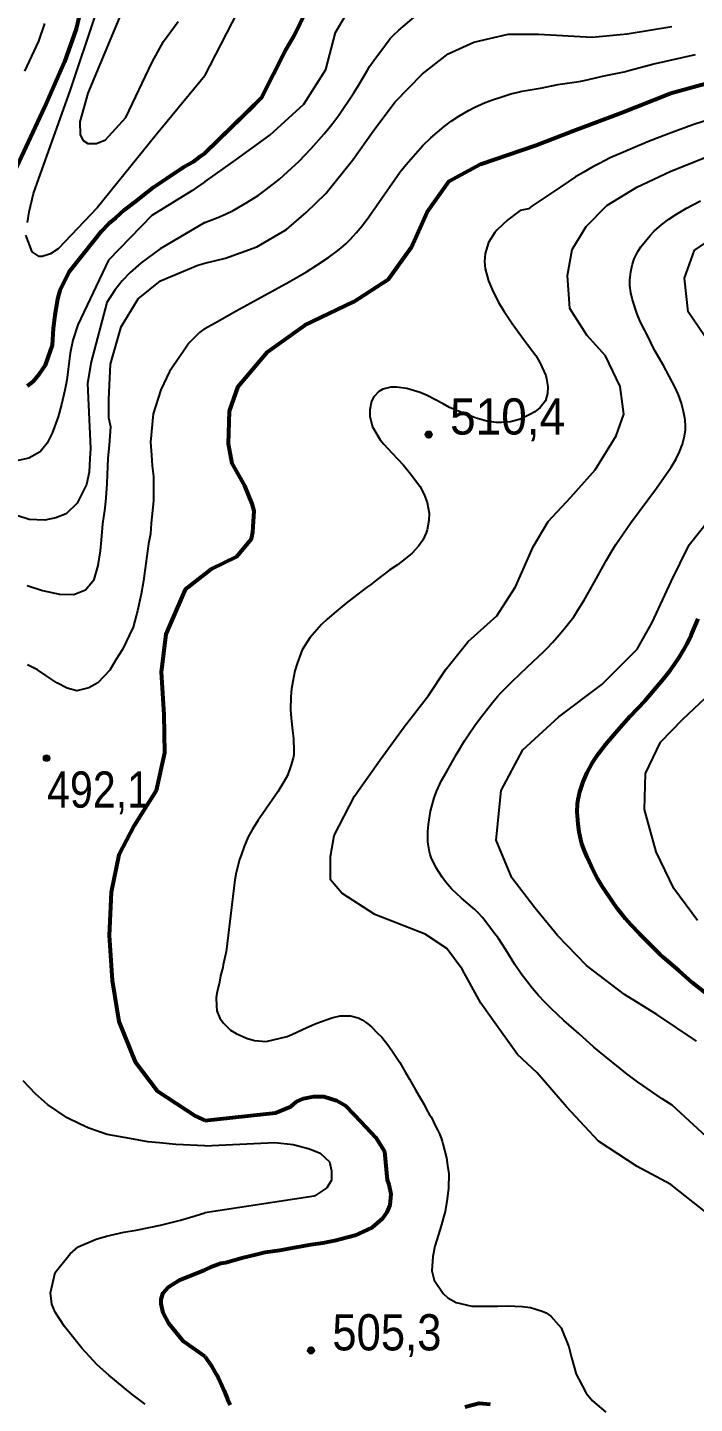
# Model space of a CAD drawing. Header units: metres. Extents: x 552626 to 559174, y 1843804 to 1852371.
# Drawn here: x 553917 to 554230, y 1849459 to 1850104 of the extents above; entities that cross this region are included whole.
import ezdxf

# ---------------------------------------------------------------- set-up
doc = ezdxf.new("R2010")
doc.units = ezdxf.units.M
doc.header["$LTSCALE"] = 6.8
for name, color, linetype, lineweight in [('1', 7, 'Continuous', 25), ('2', 7, 'Continuous', 53), ('5', 7, 'Continuous', 25)]:
    doc.layers.add(name, color=color, linetype=linetype, lineweight=lineweight)

msp = doc.modelspace()

# ---------------------------------------------------------------- hatches: boundary and pattern name
at = {"layer": '5'}
for points in [[(554106.53, 1849913.45, 1), (554103.53, 1849913.45, 1)], [(553927.21, 1849761.59, 1), (553924.21, 1849761.59, 1)], [(554051.31, 1849483.59, 1), (554048.31, 1849483.59, 1)]]:
    msp.add_hatch(color=256, dxfattribs=at).paths.add_polyline_path(points)

# ---------------------------------------------------------------- linework, layer by layer
at = {"layer": '1'}
for points in [[(553962.83, 1850116.34), (553945.12, 1850073.67), (553941.31, 1850060.18), (553941.5, 1850054.09), (553942.83, 1850051.42), (553945.12, 1850050.09), (553949.11, 1850050.09), (553953.3, 1850051.8), (553962.97, 1850062.27), (553975.33, 1850088.24), (553980.54, 1850097.99), (553987.51, 1850107.27)], [(554000, 1850032.13), (554014.6, 1850042.45), (554030.47, 1850053.99), (554046.48, 1850068.5), (554056.73, 1850084.75), (554061.3, 1850102.15), (554071.6, 1850119.9)], [(554000, 1850081.81), (554017.95, 1850116.7)], [(553916.75, 1850012.95), (553917.6, 1850017.94), (553919.63, 1850026.54), (553936.92, 1850075.24), (553948.67, 1850110.32)], [(554000, 1850012.98), (554006.05, 1850015.27), (554009.72, 1850016.86), (554013.29, 1850018.65), (554019.7, 1850022.39), (554024.97, 1850025.72), (554028.77, 1850028.45), (554034.96, 1850033.4), (554038.78, 1850036.69), (554044.22, 1850041.82), (554049.82, 1850047.65), (554055.97, 1850054.57), (554059.51, 1850058.92), (554062.86, 1850063.41), (554069.84, 1850073.84), (554072.2, 1850077.58), (554076.24, 1850084.55), (554077.29, 1850086.18), (554079.28, 1850089.02), (554084.69, 1850096.38), (554086.99, 1850099.27), (554088.35, 1850100.76), (554090.99, 1850103.28), (554098.18, 1850109.38)], [(553915.48, 1850084.01), (553922.06, 1850098.09), (553924.93, 1850106.32)], [(554000, 1849993.83), (554009.62, 1849996.28), (554024.45, 1850001.6), (554038.27, 1850009.7), (554047.49, 1850017.71), (554056.69, 1850026.66), (554069.41, 1850042.34), (554078.99, 1850055.82), (554089.19, 1850069.5), (554102.17, 1850082.81), (554114.15, 1850092.16), (554126.18, 1850097.62), (554142.26, 1850101.33), (554156.53, 1850101.4), (554181.69, 1850099.94), (554198.09, 1850101.54), (554219.15, 1850105.04)], [(554000, 1849963.25), (554005.93, 1849966.47), (554014.94, 1849971.62), (554039.58, 1849985.14), (554047.69, 1849989.9), (554052.56, 1849992.9), (554057.99, 1849996.57), (554062.22, 1849999.68), (554064.84, 1850001.8), (554066.17, 1850002.99), (554068.34, 1850005.19), (554070.99, 1850008.16), (554073.73, 1850011.43), (554076.98, 1850015.64), (554089.08, 1850033.22), (554091.65, 1850036.78), (554094.4, 1850040.18), (554096.61, 1850042.76), (554100.06, 1850046.69), (554102.32, 1850049.13), (554106.02, 1850052.66), (554109.14, 1850055.4), (554112.27, 1850058.07), (554115.54, 1850060.61), (554119.13, 1850062.96), (554123.7, 1850065.59), (554126.67, 1850067.15), (554129.74, 1850068.59), (554131.53, 1850069.34), (554134.9, 1850070.59), (554139.29, 1850072.02), (554143.58, 1850073.3), (554146.98, 1850074.17), (554148.92, 1850074.59), (554158.27, 1850076.26), (554165.69, 1850077.75), (554175.68, 1850079.2), (554177.92, 1850079.63), (554187.31, 1850081.86), (554196.67, 1850083.76), (554199, 1850084.32), (554210.01, 1850087.31), (554230.23, 1850091.78)], [(554000, 1850081.81), (553977.13, 1850054.15), (553949.38, 1850019.85), (553931.1, 1850000.58), (553927.51, 1849998.29), (553923.6, 1849996.99), (553922.29, 1849996.99), (553919.03, 1849999.27), (553916, 1850007.03)], [(554234.33, 1850060.62), (554229.04, 1850058.84), (554217.62, 1850054.64), (554208.15, 1850051.01), (554190.22, 1850043.26), (554185.13, 1850040.74), (554182.11, 1850039.1), (554177.58, 1850036.51), (554173.97, 1850034.34), (554167, 1850029.8), (554153.42, 1850020.67), (554151.84, 1850019.46), (554147.93, 1850018.58), (554145.37, 1850016.71), (554143.47, 1850015.2)], [(554235.9, 1849547.82), (554218.58, 1849561.45), (554202.92, 1849569.94), (554184.73, 1849581.81), (554169.61, 1849597.92), (554155.97, 1849613.85), (554146.62, 1849622.45), (554135.23, 1849638.38), (554129.43, 1849646.6), (554120.74, 1849662.54), (554113.5, 1849672.2), (554103.37, 1849678.96), (554079.72, 1849688.2), (554064.34, 1849698.15), (554058.92, 1849704.48), (554058.92, 1849715.34), (554060.73, 1849725.3), (554070.26, 1849743.68), (554082.3, 1849760.82), (554093.45, 1849776.27), (554104.9, 1849791.03), (554112.89, 1849803.09), (554123.61, 1849816.36), (554137.07, 1849828.44), (554145.8, 1849842), (554154.02, 1849860.71), (554161.13, 1849872.63), (554171.72, 1849884), (554183.13, 1849896.88), (554193.06, 1849912.92), (554196.62, 1849922.98), (554194.84, 1849936.07), (554187.96, 1849950.38), (554179.16, 1849960.15), (554171.29, 1849972.64), (554170.13, 1849988.15), (554172.39, 1850000.24), (554178.86, 1850011.06), (554188.6, 1850020.89), (554202.71, 1850029.54), (554218.6, 1850037.15), (554237.96, 1850044.69)], [(554000, 1850032.13), (553993.87, 1850027.79), (553975.09, 1850016.26), (553954.78, 1849995.27), (553940.34, 1849964.95), (553938, 1849957.74), (553936.8, 1849951.6), (553935.92, 1849944.08), (553935.24, 1849938.95), (553934.35, 1849934.27), (553932.73, 1849927.62), (553931.19, 1849921.76), (553928.26, 1849914.16), (553925.95, 1849909.48), (553922.63, 1849905.32), (553917.44, 1849902.36), (553910.96, 1849900.99)], [(554221.29, 1850016.89), (554225.98, 1850019.71), (554232.61, 1850023.21)], [(554000, 1850012.98), (553978.96, 1850000.65), (553970.04, 1849994.05), (553964.96, 1849989.58), (553961.19, 1849985.54), (553957.73, 1849981.17), (553953.99, 1849975.38), (553946.69, 1849947.56), (553944.96, 1849937.44), (553946.29, 1849906.89), (553946.03, 1849902.28), (553945.66, 1849895.77), (553944.42, 1849889.95), (553940.04, 1849881.24), (553934.93, 1849876.24), (553930.08, 1849874.43), (553924.85, 1849873.2), (553917.54, 1849873.64), (553906.41, 1849877.11)], [(554143.47, 1850015.2), (554142.1, 1850014.16), (554137.19, 1850009.55), (554136.04, 1850008.33), (554133.12, 1850003.55), (554131.52, 1849998.42), (554131.25, 1849994.73), (554131.45, 1849991.19), (554133.07, 1849985.64), (554134.82, 1849981.58), (554137.78, 1849975.49), (554140.44, 1849971.24), (554144.14, 1849965.63), (554150, 1849957.59), (554151.39, 1849955.77), (554155.24, 1849950.57), (554157.1, 1849947.32), (554159.97, 1849941.12), (554160.24, 1849939.66), (554160.96, 1849935.89), (554160.73, 1849932.7), (554159.83, 1849929.33), (554157.32, 1849926.18), (554154.78, 1849924.11), (554152.55, 1849922.87), (554148.8, 1849921.06), (554147.47, 1849920.51), (554143.35, 1849919.35), (554139.23, 1849919.08), (554136.45, 1849919.16), (554134.65, 1849919.36), (554132.33, 1849919.78), (554126.81, 1849921.34), (554122.25, 1849923.19), (554119.36, 1849924.25), (554114.8, 1849926.11), (554111.82, 1849927.94), (554107.93, 1849929.98), (554104.37, 1849931.75), (554101.04, 1849933.15), (554096.33, 1849934.6), (554094.79, 1849935.11), (554089.88, 1849935.64), (554087.21, 1849935.64), (554083.54, 1849934.83), (554081.7, 1849933.63), (554079.32, 1849931.08), (554078.26, 1849929.09), (554077.34, 1849925.02), (554077.39, 1849921.96), (554078.63, 1849917.06), (554082.19, 1849911.04), (554083.9, 1849908.96), (554087.84, 1849904.75), (554093.24, 1849899.04), (554096.46, 1849895.05), (554100.88, 1849889.22), (554102.91, 1849885.3), (554104.32, 1849881.5), (554105.18, 1849876.55), (554105.08, 1849873.08), (554104.29, 1849868.74), (554103.86, 1849867.3), (554102.26, 1849863.96), (554100.31, 1849861.07), (554097.21, 1849857.85), (554094.79, 1849855.69), (554090.32, 1849852.32), (554086.73, 1849850.03), (554080.92, 1849845.42), (554077.65, 1849842.87), (554075.81, 1849841.67), (554069.8, 1849837.04), (554066.25, 1849834.36), (554061.55, 1849830.46), (554057.41, 1849826.83), (554054.72, 1849824.35), (554051.39, 1849820.61), (554049.31, 1849818), (554045.7, 1849812.35), (554045.1, 1849810.7), (554043.26, 1849805.94), (554042.16, 1849802.55), (554041.24, 1849797.6), (554040.64, 1849794.17), (554040.37, 1849790.48), (554040.16, 1849784.42), (554040.52, 1849780.41), (554041.18, 1849774.55), (554041.6, 1849770.84), (554041.81, 1849764.63), (554041.68, 1849763.13), (554041.47, 1849761.53), (554040.39, 1849757.94), (554038.73, 1849753.4), (554037.09, 1849750.45), (554034.26, 1849745.78), (554031.36, 1849741.69), (554030.25, 1849740.08), (554027.2, 1849735.58), (554025.08, 1849732.47)], [(554203.08, 1849609.67), (554199.87, 1849611.96), (554198.12, 1849613.28), (554184.19, 1849624.53), (554182.57, 1849625.91), (554175.43, 1849632.4), (554168.4, 1849638.51), (554162.68, 1849643.93), (554159.53, 1849647.03), (554156.5, 1849650.19), (554153.7, 1849653.47), (554151.05, 1849656.85), (554148.45, 1849660.34), (554145.49, 1849664.64), (554141.15, 1849671.63), (554137.7, 1849676.87), (554135.02, 1849680.59), (554130.35, 1849686.68), (554128.14, 1849689.18), (554126.69, 1849690.59), (554120.42, 1849695.83), (554115.75, 1849700.19), (554112.89, 1849703.47), (554111.33, 1849705.63), (554108.53, 1849710.14), (554106.24, 1849715), (554105.77, 1849716.32), (554105.38, 1849717.64), (554104.58, 1849722.34), (554104.6, 1849727.37), (554104.89, 1849730.48), (554105.94, 1849736.68), (554107.56, 1849742.88), (554108.66, 1849745.99), (554111, 1849751.02), (554113.62, 1849755.69), (554117.88, 1849763.05), (554121.87, 1849769.65), (554124.04, 1849773.05), (554126.64, 1849776.88), (554129.32, 1849780.57), (554132.7, 1849784.95), (554134.95, 1849787.74), (554137.33, 1849790.51), (554138.74, 1849792.04), (554144.24, 1849797.49), (554151.32, 1849804.36), (554158.99, 1849811.57), (554160.54, 1849813.12), (554163.11, 1849815.88), (554166.26, 1849819.46), (554169.45, 1849823.23), (554171.85, 1849826.27), (554173.06, 1849827.96), (554175.04, 1849830.99), (554177.9, 1849835.78), (554182.02, 1849842.96), (554188.41, 1849854.53), (554191.07, 1849859.02), (554192.89, 1849861.8), (554199.72, 1849871.79), (554211.87, 1849888.27), (554218.86, 1849898.2), (554221.05, 1849901.77), (554222.78, 1849905.32), (554224.09, 1849908.94), (554225.06, 1849912.69), (554225.48, 1849915.71), (554225.52, 1849916.54), (554225.53, 1849917.38), (554225.31, 1849920.43), (554224.61, 1849924.34), (554223.6, 1849928.26), (554222.24, 1849932.12), (554220.47, 1849935.88), (554215.27, 1849945.81), (554211.3, 1849952.53), (554210.52, 1849953.99), (554208.02, 1849959.29), (554204.57, 1849965.82), (554203.91, 1849967.27), (554202.88, 1849969.95), (554200.65, 1849976.69), (554199.83, 1849979.98), (554199.46, 1849983.36), (554199.45, 1849985.98), (554199.53, 1849987.38), (554199.81, 1849989.82), (554200.3, 1849992.19), (554200.66, 1849993.5), (554201.49, 1849995.87), (554202.53, 1849998.18), (554203.22, 1849999.41), (554204.63, 1850001.57), (554206.68, 1850004.24), (554208.91, 1850006.89), (554210.86, 1850008.94), (554212.05, 1850010.05), (554214.42, 1850012.03), (554217.74, 1850014.49), (554221.29, 1850016.89)], [(554236.83, 1849956.3), (554226.81, 1849971.11), (554224.99, 1849986.84), (554229.68, 1850000.07), (554247.9, 1850012.05)], [(553916.64, 1849842.59), (553923.85, 1849840.25), (553931.79, 1849838.47), (553938.58, 1849838.45), (553944.01, 1849840.64), (553948.06, 1849845.36), (553949.98, 1849852.05), (553950.94, 1849858.95), (553951.48, 1849863.91), (553952.19, 1849871.57), (553953.25, 1849878.95), (553953.65, 1849883.73), (553954.16, 1849890.42), (553954.32, 1849894.54), (553954.55, 1849902.3), (553955.26, 1849908.54), (553955.87, 1849917.14), (553954.98, 1849921.37), (553954.89, 1849930.07), (553955.64, 1849946.53), (553960.66, 1849964.02), (553968.75, 1849977.16), (553979.25, 1849985.53), (553996.62, 1849992.97), (554000, 1849993.83)], [(554000, 1849963.25), (553997.54, 1849961.29), (553992.43, 1849956.29), (553990.01, 1849952.55), (553983.34, 1849943.11), (553979.27, 1849934.44), (553975.66, 1849923.13), (553974.48, 1849909.9), (553975.01, 1849903.8), (553975.26, 1849898.78), (553975.83, 1849893.79), (553975.84, 1849889.53), (553975.85, 1849882.42), (553974.84, 1849871.89), (553974.47, 1849866.8), (553973.58, 1849862.12), (553972.62, 1849855.22), (553971.12, 1849844.79), (553970.1, 1849838.51), (553968.45, 1849830.75), (553966.32, 1849823.09), (553961.35, 1849812.58), (553958.28, 1849807.65), (553955.35, 1849802.9), (553949.71, 1849796.89), (553945.56, 1849794.53), (553939.88, 1849793.09), (553935.3, 1849794.47), (553930.45, 1849796.92), (553925.31, 1849800.44), (553921.39, 1849803), (553916.71, 1849805.31)], [(554230.64, 1849628.69), (554212.02, 1849641.23), (554204.26, 1849646.07), (554196.93, 1849650.64), (554179.03, 1849664.21), (554165.41, 1849678.35), (554154.84, 1849691.3), (554143.98, 1849705.32), (554136.71, 1849723.09), (554139.03, 1849746.35), (554149.13, 1849765.49), (554166.05, 1849780.95), (554186.21, 1849796.15), (554202.83, 1849812.77), (554209.89, 1849825.2), (554218.81, 1849844.5), (554227.29, 1849861.71), (554240.57, 1849878.38)], [(554231.21, 1849685.29), (554220.06, 1849700.4), (554211.83, 1849717.54), (554206.33, 1849737.44), (554206.81, 1849754.33), (554213.72, 1849769.09), (554224.35, 1849779.83), (554234.87, 1849789.95)], [(554025.08, 1849732.47), (554022.23, 1849727.99), (554020.33, 1849724.71), (554018.38, 1849720.04), (554016.96, 1849716.02), (554016.29, 1849714.07), (554014.72, 1849707.86), (554014.12, 1849704.43), (554010.03, 1849670.73), (554009.68, 1849669.41), (554008.54, 1849664.63), (554008.39, 1849663.33), (554007.36, 1849659.35), (554006.8, 1849656.42), (554005.73, 1849651.95), (554005.34, 1849649.23), (554005.39, 1849645.28), (554005.66, 1849642.94), (554007.03, 1849639.53), (554008.69, 1849637.15), (554012.02, 1849633.97), (554014.67, 1849632.39), (554019.58, 1849630.08), (554023.25, 1849629.11), (554028.74, 1849628.64), (554038.57, 1849630.94), (554040.85, 1849631.8), (554047.78, 1849635.15), (554052.6, 1849637.18), (554059.63, 1849639.76), (554063.49, 1849640.59), (554068.33, 1849640.65), (554072, 1849639.68), (554073.78, 1849638.79), (554076.47, 1849636.82), (554078.32, 1849635.35), (554080.91, 1849632.58), (554083.02, 1849630.54), (554085.89, 1849627.01), (554087.68, 1849624.35), (554089.68, 1849621.51), (554091.49, 1849618.65), (554094.08, 1849614.09), (554095.94, 1849610.84), (554098.77, 1849605.92), (554100.6, 1849602.86), (554102.82, 1849598.96), (554104.06, 1849596.73), (554105.44, 1849594.21), (554106.24, 1849593.22), (554108.44, 1849588.45), (554109.32, 1849586.86), (554109.86, 1849585.53), (554110.83, 1849583.16), (554111.37, 1849581.83), (554111.62, 1849580.57), (554113.35, 1849574.02), (554113.86, 1849570.41), (554114.41, 1849566.41), (554114.27, 1849559.74), (554113.76, 1849554.63), (554112.73, 1849548.85), (554110.4, 1849540.55), (554107.93, 1849532.54), (554106.9, 1849527.66), (554106.48, 1849520.86), (554107.56, 1849516.62), (554111.75, 1849510.25), (554114.06, 1849508.23), (554117.99, 1849506), (554125.22, 1849504.34), (554129.99, 1849504.28), (554137.32, 1849504.32), (554142.07, 1849504.46), (554148.84, 1849504.24), (554152.87, 1849503.7), (554158.31, 1849502.04), (554160.1, 1849501.15), (554162.35, 1849499.72), (554167.15, 1849494.11), (554170.74, 1849485.19), (554171.99, 1849480.27), (554174.27, 1849472.4), (554175.43, 1849470.05), (554178.95, 1849463.5), (554181.94, 1849459.88), (554188.09, 1849454.62)], [(554000, 1849579.62), (553986.44, 1849580.23), (553978.78, 1849580.94), (553973.2, 1849581.42), (553964.81, 1849582.99), (553954.17, 1849584.94), (553945.47, 1849587.91), (553941.13, 1849589.94), (553935.44, 1849592.77), (553926.21, 1849598.99), (553920.59, 1849604.03), (553914.68, 1849610.15)], [(554261.42, 1849559.91), (554219.2, 1849598.74), (554214.64, 1849601.74), (554203.08, 1849609.67)], [(554000, 1849579.62), (554032.87, 1849581.23), (554041.47, 1849580.21), (554049.06, 1849578.19), (554054.12, 1849576.17), (554058.41, 1849572.12), (554059.43, 1849567.81), (554059.43, 1849563.51), (554057.15, 1849559.97), (554051.59, 1849556.17), (554051.33, 1849555.92), (554000, 1849548.22)], [(553971.98, 1849458.43), (553965.77, 1849463.1), (553954.98, 1849471.98), (553949.52, 1849476.89), (553942.33, 1849484.6), (553934.06, 1849494.87), (553929.68, 1849501.48), (553928.15, 1849505.26), (553927.55, 1849510.56), (553929.78, 1849520.13), (553936.83, 1849528.98), (553940.57, 1849532.24), (553949.01, 1849535.73), (553953.9, 1849537.23), (553961.9, 1849539.08), (553967.78, 1849540.07), (553979.21, 1849542.31), (553988.57, 1849544.79), (553995.46, 1849546.68), (554000, 1849548.22)]]:
    msp.add_lwpolyline(points, dxfattribs=at)
at = {"layer": '2'}
for points in [[(554023.36, 1850068.14), (554000, 1850045.56), (554026.53, 1850071.43), (554037.82, 1850093.69), (554041.93, 1850100.54), (554056.3, 1850130.33)], [(553944.93, 1850126.63), (553939.65, 1850103.83), (553934.1, 1850088.46), (553924.72, 1850066.99), (553909.51, 1850034.45)], [(554000, 1849847.9), (554003.18, 1849850.39), (554015.05, 1849856.14), (554021.84, 1849864.54), (554022.45, 1849867.64), (554022.76, 1849872.59), (554023.07, 1849877.54), (554022.14, 1849880.94), (554018.8, 1849889.39), (554012.83, 1849899.83), (554011.13, 1849909.17), (554011.49, 1849924.46), (554015.56, 1849936.04), (554029.32, 1849952.34), (554046.97, 1849964.77), (554069.78, 1849975.78), (554086.15, 1849986.4), (554096.89, 1850001.33), (554104.33, 1850017.9), (554114.62, 1850032.36), (554129.4, 1850040.32), (554155.45, 1850049.21), (554172.79, 1850056.05), (554195.34, 1850064.5), (554218.67, 1850073.65), (554245.35, 1850081.03)], [(553955, 1850012.55), (553958.18, 1850015.12), (553962.33, 1850018.91), (553967.41, 1850022.8), (553972.78, 1850027.04), (553975.96, 1850029.61), (553981.98, 1850033.61), (553986.37, 1850036.63), (553990.49, 1850039.31), (553994.5, 1850041.5), (553998, 1850044.11), (554000, 1850045.56)], [(553916.73, 1849936.36), (553919.54, 1849938.54), (553922.44, 1849941.98), (553925.25, 1849945.97), (553928.48, 1849955.39), (553929.02, 1849963.19), (553929.73, 1849969.43), (553931.07, 1849977.16), (553932.03, 1849981.21), (553936.27, 1849989.75), (553942.49, 1849997.56), (553947.88, 1850004.32), (553951.47, 1850008.84), (553955, 1850012.55)], [(554000, 1849847.9), (553990.73, 1849840.65), (553981.64, 1849819.79), (553979.51, 1849801.98), (553980.71, 1849781.99), (553981.04, 1849763.99), (553977.18, 1849746.41), (553966.79, 1849729.89), (553959.66, 1849716.22), (553956.01, 1849698.62), (553955.11, 1849678.3), (553956.52, 1849657.22), (553959.55, 1849637.99), (553967.26, 1849619.03), (553977.64, 1849605.47), (553995.75, 1849593.5), (554000, 1849591.56)], [(554235.84, 1849650.66), (554228.63, 1849656.2), (554222.56, 1849661.73), (554215.26, 1849667.99), (554213.7, 1849669.42), (554204, 1849679.11), (554199.88, 1849683.38), (554197.37, 1849686.2), (554194.99, 1849689.09), (554193.74, 1849690.73), (554191.58, 1849693.78), (554186.43, 1849701.52), (554184.08, 1849705.43), (554181.96, 1849709.56), (554179.61, 1849714.71), (554178.19, 1849718.04), (554176.95, 1849721.43), (554176.39, 1849723.36), (554175.64, 1849726.95), (554175.13, 1849730.61), (554174.94, 1849732.66), (554174.74, 1849736.37), (554174.88, 1849740.08), (554175.14, 1849742.13), (554175.98, 1849745.79), (554177.53, 1849750.39), (554179.45, 1849754.89), (554181.77, 1849759.24), (554184.53, 1849763.38), (554188.21, 1849768.16), (554193.81, 1849774.77), (554199.57, 1849781.22), (554206.53, 1849788.65), (554215.14, 1849798.77), (554218.3, 1849802.72), (554220.23, 1849805.38), (554222.52, 1849808.83), (554224.61, 1849812.27), (554226.12, 1849815), (554228.24, 1849819.36), (554231.46, 1849826.91)], [(554000, 1849591.56), (554033.06, 1849595.12), (554040.4, 1849598.13), (554042.87, 1849600.3), (554046.28, 1849601.84), (554050.92, 1849602.77), (554055.86, 1849602.77), (554061.74, 1849600.92), (554066.07, 1849598.44), (554073.29, 1849590.81), (554080, 1849583.62), (554084.31, 1849576.91), (554085.56, 1849563.6), (554086.29, 1849561.53), (554087.31, 1849556.98), (554086.71, 1849551.76), (554085.39, 1849548.53), (554083.17, 1849545.31), (554078.57, 1849541.31), (554070.37, 1849537.5), (554060.84, 1849534.94), (554055.4, 1849533.92), (554049.74, 1849533.08), (554041.95, 1849531.8), (554035.24, 1849530.55), (554028.32, 1849529.47), (554023.97, 1849528.48), (554017.31, 1849526.83), (554009.61, 1849524.76), (554007.48, 1849524.32), (554002.52, 1849522.57), (554000, 1849521.35)], [(554000, 1849480.8), (553989.91, 1849487.81), (553983.07, 1849496.28), (553980.46, 1849501.17), (553979.49, 1849505.41), (553979.49, 1849507.69), (553980.46, 1849510.62), (553982.74, 1849513.23), (553987.95, 1849516.49), (554000, 1849521.35)], [(554000, 1849480.8), (554003.23, 1849476.03), (554005.33, 1849472.4), (554006.2, 1849470.81), (554007.91, 1849467.13), (554009.09, 1849464.59), (554010.62, 1849460.69), (554011.91, 1849458.06)], [(554122.14, 1849457.07), (554128.69, 1849458.8), (554133.9, 1849458.4)]]:
    msp.add_lwpolyline(points, dxfattribs=at)
at = {"layer": '5'}
for centre in [(554105.03, 1849913.45), (554049.81, 1849483.59)]:
    msp.add_circle(centre, 1.5, dxfattribs=at)
at = {"layer": '5', "lineweight": 13}
msp.add_circle((553925.71, 1849761.59), 1.5, dxfattribs=at)

# ---------------------------------------------------------------- texts
at = {"layer": '5'}
for s, width, p in [('510,4', 0.95, (554115.03, 1849913.45)), ('492,1', 0.85, (553925.92, 1849738.33)), ('505,3', 0.9, (554059.81, 1849483.59))]:
    msp.add_text(s, height=17, dxfattribs=dict(at, width=width)).set_placement(p)

doc.saveas('drawing.dxf')
